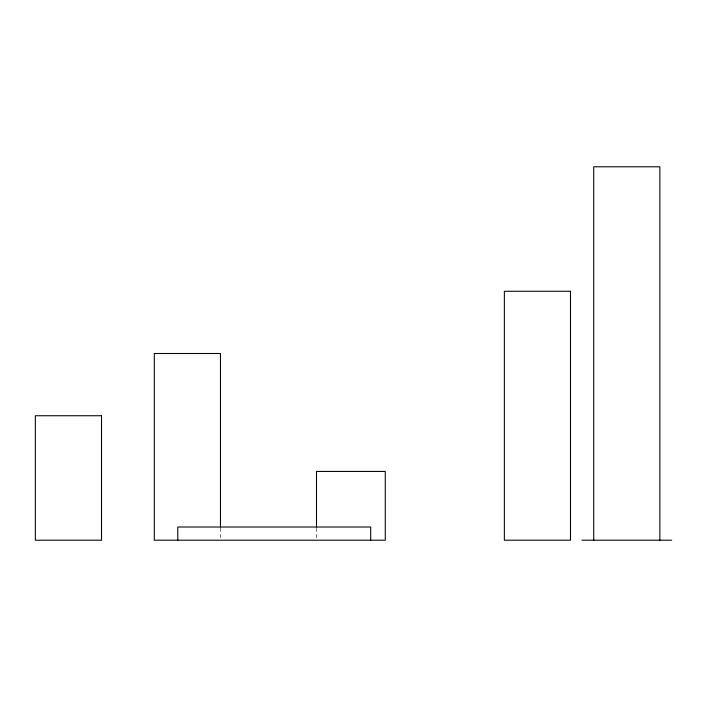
<?xml version="1.0" encoding="UTF-8"?>
<svg xmlns="http://www.w3.org/2000/svg" width="707" height="707" viewBox="0 0 707 707"><rect width="100%" height="100%" fill="white"/><g stroke="black" fill="none" stroke-linecap="round" stroke-linejoin="round"><path stroke-width="0.53" stroke-dasharray="3.54 2.65" d="M316.506 528.2L316.506 539.114M220.469 528.129L220.469 539.114"/><path stroke-width="1.06" d="M581.941 540.21L671.65 540.21M659.861 540.21L659.861 166.79L593.73 166.79L593.73 540.21M370.689 540.21L370.689 527.007L177.784 527.007L177.784 540.21M316.506 527.113L316.506 471.436L385.28 471.436L385.28 540.21L154.312 540.21L154.312 353.5L220.469 353.5L220.469 527.033M570.496 291.266L504.365 291.266L504.365 540.21L570.496 540.21L570.496 291.266M101.508 415.734L35.35 415.734L35.35 540.21L101.508 540.21L101.508 415.734"/></g></svg>
